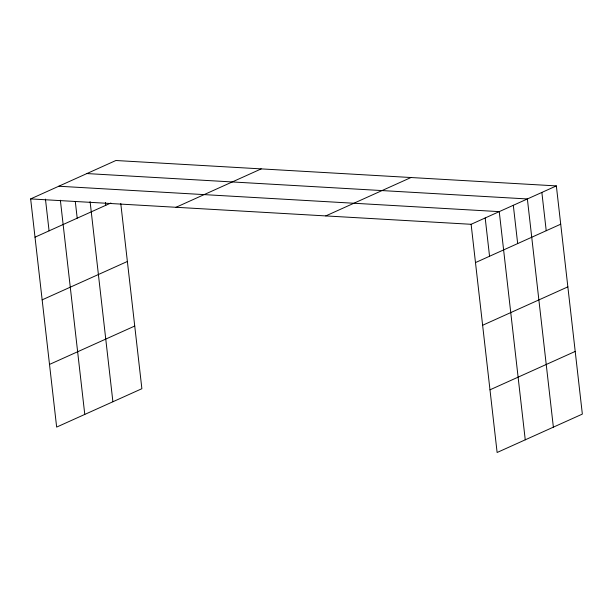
<?xml version="1.0" encoding="UTF-8"?>
<svg xmlns="http://www.w3.org/2000/svg" width="613" height="613" viewBox="0 0 613 613"><rect width="100%" height="100%" fill="white"/><g stroke="black" fill="none" stroke-linecap="round" stroke-linejoin="round"><path stroke-width="0.92" d="M120.776 203.547L141.879 388.703L56.649 427.092L30.65 198.903L115.88 160.506L556.351 185.908L582.35 414.097L497.12 452.494L471.121 224.297L556.351 185.908M35.01 237.185L110.861 203.018M176.008 207.286L261.23 168.889M42.151 299.857L127.381 261.467M325.771 215.914L410.994 177.525M49.507 364.428L134.737 326.032M475.489 262.586L560.711 224.197M482.63 325.258L567.853 286.861M489.986 389.822L575.209 351.433M86.9 173.563L527.372 198.957L553.37 427.154M58.771 186.229L499.25 211.631L525.249 439.82M30.65 198.903L471.121 224.297M541.861 192.436L546.221 230.718M513.311 205.294L517.671 243.583M485.19 217.96L489.549 256.249M105.428 202.52L105.75 205.324M90.088 201.577L112.899 401.753M75.284 201.378L77.2 218.182M60.373 200.236L84.778 414.426M45.454 199.102L49.078 230.856"/></g></svg>
